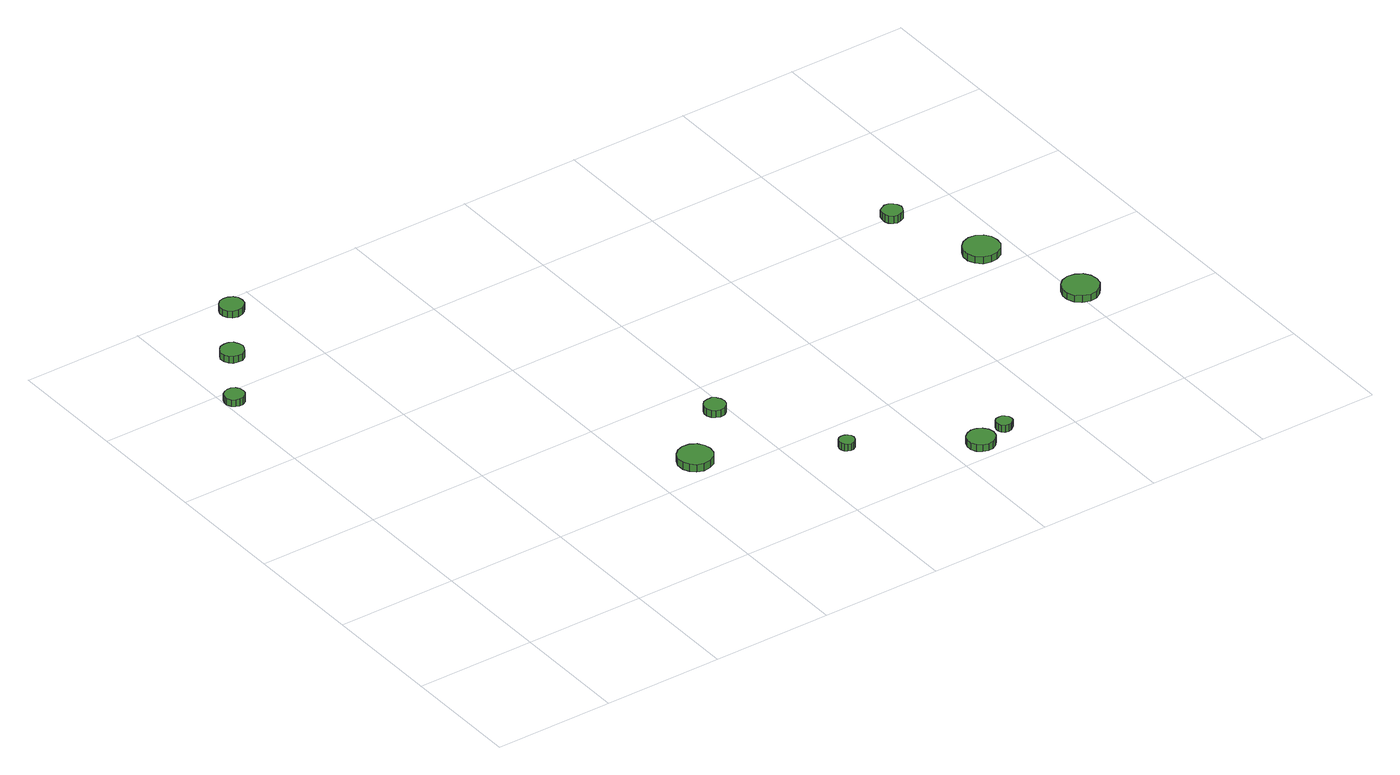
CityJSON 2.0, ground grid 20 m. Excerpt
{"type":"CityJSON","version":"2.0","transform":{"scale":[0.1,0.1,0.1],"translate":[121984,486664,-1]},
"CityObjects":{
"tree1":{"type":"SolitaryVegetationObject","attributes":{"function":"something"},"geometry":[{"type":"MultiSurface","lod":"1","boundaries":[[[0,1,2,3,4,5,6,7,8,9,10,11,12,13,14]],[[15,16,17,18,19,20,21,22,23,24,25,26,27,28,29]],[[0,29,28,1]],[[1,28,27,2]],[[2,27,26,3]],[[3,26,25,4]],[[4,25,24,5]],[[5,24,23,6]],[[6,23,22,7]],[[7,22,21,8]],[[8,21,20,9]],[[9,20,19,10]],[[10,19,18,11]],[[11,18,17,12]],[[12,17,16,13]],[[13,16,15,14]],[[14,15,29,0]]]}]},
"tree2":{"type":"SolitaryVegetationObject","attributes":{"function":"something"},"geometry":[{"type":"MultiSurface","lod":"1","boundaries":[[[30,31,32,33,34,35,36,37,38,39,40,41,42,43,44]],[[45,46,47,48,49,50,51,52,53,54,55,56,57,58,59]],[[30,59,58,31]],[[31,58,57,32]],[[32,57,56,33]],[[33,56,55,34]],[[34,55,54,35]],[[35,54,53,36]],[[36,53,52,37]],[[37,52,51,38]],[[38,51,50,39]],[[39,50,49,40]],[[40,49,48,41]],[[41,48,47,42]],[[42,47,46,43]],[[43,46,45,44]],[[44,45,59,30]]]}]},
"tree3":{"type":"SolitaryVegetationObject","attributes":{"function":"something"},"geometry":[{"type":"MultiSurface","lod":"1","boundaries":[[[60,61,62,63,64,65,66,67,68,69,70,71,72,73,74]],[[75,76,77,78,79,80,81,82,83,84,85,86,87,88,89]],[[60,89,88,61]],[[61,88,87,62]],[[62,87,86,63]],[[63,86,85,64]],[[64,85,84,65]],[[65,84,83,66]],[[66,83,82,67]],[[67,82,81,68]],[[68,81,80,69]],[[69,80,79,70]],[[70,79,78,71]],[[71,78,77,72]],[[72,77,76,73]],[[73,76,75,74]],[[74,75,89,60]]]}]},
"tree4":{"type":"SolitaryVegetationObject","attributes":{"function":"something"},"geometry":[{"type":"MultiSurface","lod":"1","boundaries":[[[90,91,92,93,94,95,96,97,98,99,100,101,102,103,104]],[[105,106,107,108,109,110,111,112,113,114,115,116,117,118,119]],[[90,119,118,91]],[[91,118,117,92]],[[92,117,116,93]],[[93,116,115,94]],[[94,115,114,95]],[[95,114,113,96]],[[96,113,112,97]],[[97,112,111,98]],[[98,111,110,99]],[[99,110,109,100]],[[100,109,108,101]],[[101,108,107,102]],[[102,107,106,103]],[[103,106,105,104]],[[104,105,119,90]]]}]},
"tree5":{"type":"SolitaryVegetationObject","attributes":{"function":"something"},"geometry":[{"type":"MultiSurface","lod":"1","boundaries":[[[120,121,122,123,124,125,126,127,128,129,130,131,132,133,134]],[[135,136,137,138,139,140,141,142,143,144,145,146,147,148,149]],[[120,149,148,121]],[[121,148,147,122]],[[122,147,146,123]],[[123,146,145,124]],[[124,145,144,125]],[[125,144,143,126]],[[126,143,142,127]],[[127,142,141,128]],[[128,141,140,129]],[[129,140,139,130]],[[130,139,138,131]],[[131,138,137,132]],[[132,137,136,133]],[[133,136,135,134]],[[134,135,149,120]]]}]},
"tree6":{"type":"SolitaryVegetationObject","attributes":{"function":"something"},"geometry":[{"type":"MultiSurface","lod":"1","boundaries":[[[150,151,152,153,154,155,156,157,158,159,160,161,162,163,164]],[[165,166,167,168,169,170,171,172,173,174,175,176,177,178,179]],[[150,179,178,151]],[[151,178,177,152]],[[152,177,176,153]],[[153,176,175,154]],[[154,175,174,155]],[[155,174,173,156]],[[156,173,172,157]],[[157,172,171,158]],[[158,171,170,159]],[[159,170,169,160]],[[160,169,168,161]],[[161,168,167,162]],[[162,167,166,163]],[[163,166,165,164]],[[164,165,179,150]]]}]},
"tree7":{"type":"SolitaryVegetationObject","attributes":{"function":"something"},"geometry":[{"type":"MultiSurface","lod":"1","boundaries":[[[180,181,182,183,184,185,186,187,188,189,190,191,192,193,194]],[[195,196,197,198,199,200,201,202,203,204,205,206,207,208,209]],[[180,209,208,181]],[[181,208,207,182]],[[182,207,206,183]],[[183,206,205,184]],[[184,205,204,185]],[[185,204,203,186]],[[186,203,202,187]],[[187,202,201,188]],[[188,201,200,189]],[[189,200,199,190]],[[190,199,198,191]],[[191,198,197,192]],[[192,197,196,193]],[[193,196,195,194]],[[194,195,209,180]]]}]},
"tree8":{"type":"SolitaryVegetationObject","attributes":{"function":"something"},"geometry":[{"type":"MultiSurface","lod":"1","boundaries":[[[210,211,212,213,214,215,216,217,218,219,220,221,222,223,224]],[[225,226,227,228,229,230,231,232,233,234,235,236,237,238,239]],[[210,239,238,211]],[[211,238,237,212]],[[212,237,236,213]],[[213,236,235,214]],[[214,235,234,215]],[[215,234,233,216]],[[216,233,232,217]],[[217,232,231,218]],[[218,231,230,219]],[[219,230,229,220]],[[220,229,228,221]],[[221,228,227,222]],[[222,227,226,223]],[[223,226,225,224]],[[224,225,239,210]]]}]},
"tree9":{"type":"SolitaryVegetationObject","attributes":{"function":"something"},"geometry":[{"type":"MultiSurface","lod":"1","boundaries":[[[240,241,242,243,244,245,246,247,248,249,250,251,252,253,254]],[[255,256,257,258,259,260,261,262,263,264,265,266,267,268,269]],[[240,269,268,241]],[[241,268,267,242]],[[242,267,266,243]],[[243,266,265,244]],[[244,265,264,245]],[[245,264,263,246]],[[246,263,262,247]],[[247,262,261,248]],[[248,261,260,249]],[[249,260,259,250]],[[250,259,258,251]],[[251,258,257,252]],[[252,257,256,253]],[[253,256,255,254]],[[254,255,269,240]]]}]},
"tree10":{"type":"SolitaryVegetationObject","attributes":{"function":"something"},"geometry":[{"type":"MultiSurface","lod":"1","boundaries":[[[270,271,272,273,274,275,276,277,278,279,280,281,282,283,284]],[[285,286,287,288,289,290,291,292,293,294,295,296,297,298,299]],[[270,299,298,271]],[[271,298,297,272]],[[272,297,296,273]],[[273,296,295,274]],[[274,295,294,275]],[[275,294,293,276]],[[276,293,292,277]],[[277,292,291,278]],[[278,291,290,279]],[[279,290,289,280]],[[280,289,288,281]],[[281,288,287,282]],[[282,287,286,283]],[[283,286,285,284]],[[284,285,299,270]]]}]},
"tree11":{"type":"SolitaryVegetationObject","attributes":{"function":"something"},"geometry":[{"type":"MultiSurface","lod":"1","boundaries":[[[300,301,302,303,304,305,306,307,308,309,310,311,312,313,314]],[[315,316,317,318,319,320,321,322,323,324,325,326,327,328,329]],[[300,329,328,301]],[[301,328,327,302]],[[302,327,326,303]],[[303,326,325,304]],[[304,325,324,305]],[[305,324,323,306]],[[306,323,322,307]],[[307,322,321,308]],[[308,321,320,309]],[[309,320,319,310]],[[310,319,318,311]],[[311,318,317,312]],[[312,317,316,313]],[[313,316,315,314]],[[314,315,329,300]]]}]}
},
"vertices":[
[34,777,19],[33,784,19],[29,789,19],[23,793,19],[16,793,19],[10,791,19],[5,787,19],[2,780,19],[2,774,19],[5,767,19],[10,763,19],[16,761,19],[23,761,19],[29,765,19],[33,770,19],[33,770,7],[29,765,7],[23,761,7],[16,761,7],[10,763,7],[5,767,7],[2,774,7],[2,780,7],[5,787,7],[10,791,7],[16,793,7],[23,793,7],[29,789,7],[33,784,7],[34,777,7],
[103,874,19],[101,882,19],[97,889,19],[90,893,19],[82,893,19],[74,891,19],[69,886,19],[65,878,19],[65,870,19],[69,863,19],[74,858,19],[82,856,19],[90,856,19],[97,860,19],[101,867,19],[101,867,7],[97,860,7],[90,856,7],[82,856,7],[74,858,7],[69,863,7],[65,870,7],[65,878,7],[69,886,7],[74,891,7],[82,893,7],[90,893,7],[97,889,7],[101,882,7],[103,874,7],
[173,973,19],[172,981,19],[167,987,19],[160,991,19],[152,992,19],[144,990,19],[138,984,19],[135,977,19],[135,969,19],[138,962,19],[144,956,19],[152,954,19],[160,955,19],[167,959,19],[172,965,19],[172,965,7],[167,959,7],[160,955,7],[152,954,7],[144,956,7],[138,962,7],[135,969,7],[135,977,7],[138,984,7],[144,990,7],[152,992,7],[160,991,7],[167,987,7],[172,981,7],[173,973,7],
[506,243,22],[504,254,22],[497,264,22],[487,270,22],[475,271,22],[464,267,22],[456,260,22],[451,249,22],[451,237,22],[456,227,22],[464,219,22],[475,215,22],[487,217,22],[497,222,22],[504,232,22],[504,232,9],[497,222,9],[487,217,9],[475,215,9],[464,219,9],[456,227,9],[451,237,9],[451,249,9],[456,260,9],[464,267,9],[475,271,9],[487,270,9],[497,264,9],[504,254,9],[506,243,9],
[598,335,21],[596,342,21],[592,348,21],[586,352,21],[578,352,21],[571,350,21],[566,345,21],[563,338,21],[563,331,21],[566,324,21],[571,320,21],[578,317,21],[586,318,21],[592,322,21],[596,328,21],[596,328,9],[592,322,9],[586,318,9],[578,317,9],[571,320,9],[566,324,9],[563,331,9],[563,338,9],[566,345,9],[571,350,9],[578,352,9],[586,352,9],[592,348,9],[596,342,9],[598,335,9],
[696,142,23],[695,147,23],[692,151,23],[687,154,23],[682,154,23],[677,153,23],[673,149,23],[671,144,23],[671,139,23],[673,134,23],[677,131,23],[682,129,23],[687,129,23],[692,132,23],[695,136,23],[695,136,11],[692,132,11],[687,129,11],[682,129,11],[677,131,11],[673,134,11],[671,139,11],[671,144,11],[673,149,11],[677,153,11],[682,154,11],[687,154,11],[692,151,11],[695,147,11],[696,142,11],
[872,30,24],[870,40,24],[864,47,24],[856,52,24],[847,53,24],[838,50,24],[831,44,24],[827,35,24],[827,26,24],[831,17,24],[838,11,24],[847,8,24],[856,9,24],[864,14,24],[870,21,24],[870,21,12],[864,14,12],[856,9,12],[847,8,12],[838,11,12],[831,17,12],[827,26,12],[827,35,12],[831,44,12],[838,50,12],[847,53,12],[856,52,12],[864,47,12],[870,40,12],[872,30,12],
[915,44,24],[914,50,24],[910,54,24],[906,57,24],[901,57,24],[895,56,24],[891,52,24],[889,47,24],[889,42,24],[891,37,24],[895,33,24],[901,32,24],[906,32,24],[910,35,24],[914,39,24],[914,39,12],[910,35,12],[906,32,12],[901,32,12],[895,33,12],[891,37,12],[889,42,12],[889,47,12],[891,52,12],[895,56,12],[901,57,12],[906,57,12],[910,54,12],[914,50,12],[915,44,12],
[1107,592,27],[1105,599,27],[1101,604,27],[1095,608,27],[1088,609,27],[1082,606,27],[1076,602,27],[1074,595,27],[1074,588,27],[1076,582,27],[1082,577,27],[1088,575,27],[1095,576,27],[1101,579,27],[1105,585,27],[1105,585,14],[1101,579,14],[1095,576,14],[1088,575,14],[1082,577,14],[1076,582,14],[1074,588,14],[1074,595,14],[1076,602,14],[1082,606,14],[1088,609,14],[1095,608,14],[1101,604,14],[1105,599,14],[1107,592,14],
[1172,438,26],[1170,450,26],[1163,460,26],[1152,466,26],[1140,467,26],[1128,463,26],[1119,455,26],[1114,444,26],[1114,432,26],[1119,421,26],[1128,412,26],[1140,409,26],[1152,410,26],[1163,416,26],[1170,426,26],[1170,426,14],[1163,416,14],[1152,410,14],[1140,409,14],[1128,412,14],[1119,421,14],[1114,432,14],[1114,444,14],[1119,455,14],[1128,463,14],[1140,467,14],[1152,466,14],[1163,460,14],[1170,450,14],[1172,438,14],
[1232,268,26],[1230,280,26],[1223,290,26],[1212,296,26],[1200,298,26],[1188,294,26],[1179,286,26],[1174,274,26],[1174,262,26],[1179,251,26],[1188,243,26],[1200,239,26],[1212,240,26],[1223,247,26],[1230,256,26],[1230,256,14],[1223,247,14],[1212,240,14],[1200,239,14],[1188,243,14],[1179,251,14],[1174,262,14],[1174,274,14],[1179,286,14],[1188,294,14],[1200,298,14],[1212,296,14],[1223,290,14],[1230,280,14],[1232,268,14]
]}
